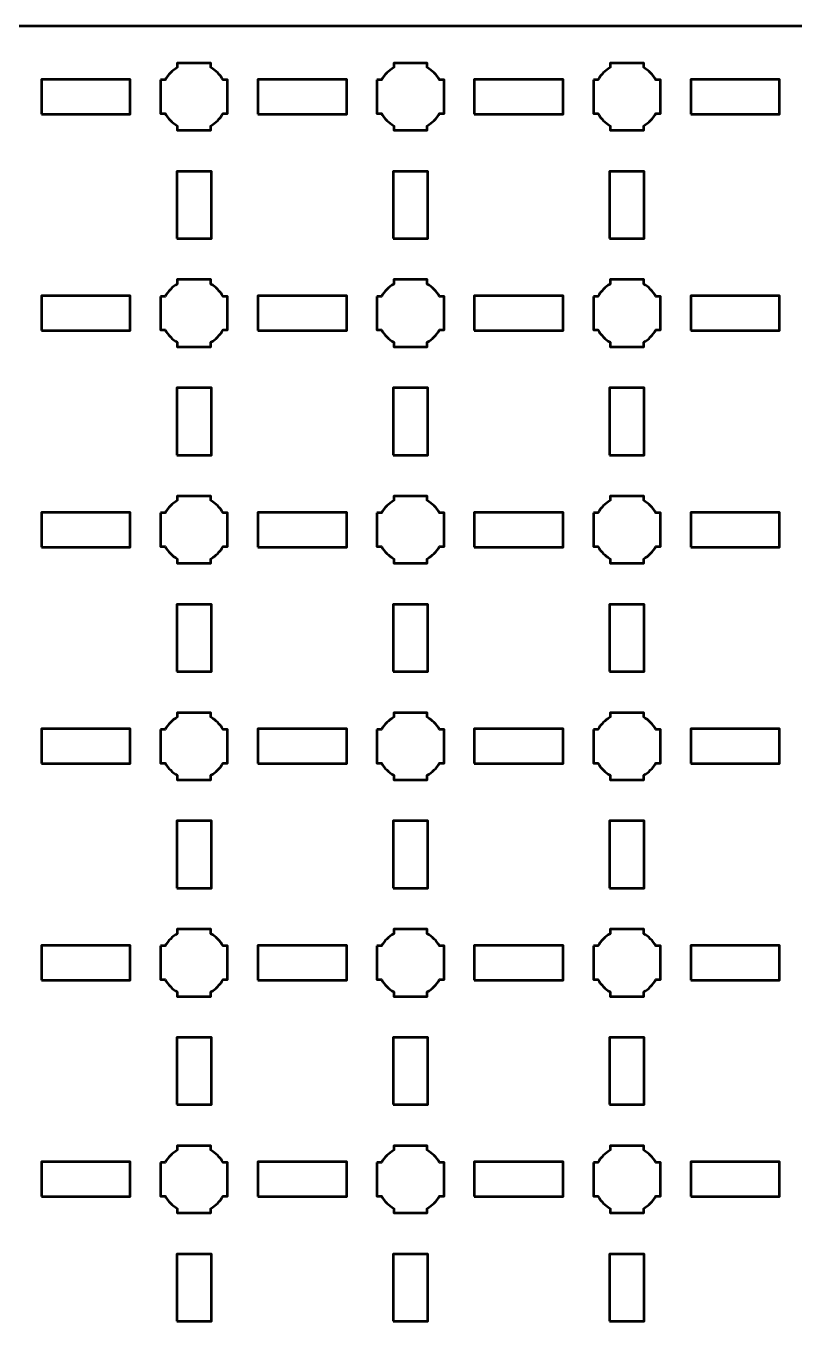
# Model space of a CAD drawing. Header units: centimetres. Extents: x -40.1 to 19.1, y -39.5 to 9.8.
# Drawn here: x -33.05 to -25.95, y -2.35 to 9.8 of the extents above; entities that cross this region are included whole.
import ezdxf

# ---------------------------------------------------------------- set-up
doc = ezdxf.new("R2010")
doc.units = ezdxf.units.CM
doc.header["$MEASUREMENT"] = 0
doc.layers.add('Layer 1', color=7, linetype='Continuous')

msp = doc.modelspace()

# ---------------------------------------------------------------- linework, layer by layer
at = {"layer": 'Layer 1', "color": 250, "lineweight": 53}
for points in [[(-32.91094, 8.99), (-32.08906, 8.99), (-32.08906, 9.31), (-32.91094, 9.31), (-32.91094, 8.99)], [(-30.91094, 8.99), (-30.08906, 8.99), (-30.08906, 9.31), (-30.91094, 9.31), (-30.91094, 8.99)], [(-28.91094, 8.99), (-28.08906, 8.99), (-28.08906, 9.31), (-28.91094, 9.31), (-28.91094, 8.99)], [(-26.91094, 8.99), (-26.08906, 8.99), (-26.08906, 9.31), (-26.91094, 9.31), (-26.91094, 8.99)], [(-31.66, 7.84), (-31.34, 7.84), (-31.34, 8.46), (-31.66, 8.46), (-31.66, 7.84)], [(-29.66, 7.84), (-29.34, 7.84), (-29.34, 8.46), (-29.66, 8.46), (-29.66, 7.84)], [(-27.66, 7.84), (-27.34, 7.84), (-27.34, 8.46), (-27.66, 8.46), (-27.66, 7.84)], [(-32.91094, 6.99), (-32.08906, 6.99), (-32.08906, 7.31), (-32.91094, 7.31), (-32.91094, 6.99)], [(-30.91094, 6.99), (-30.08906, 6.99), (-30.08906, 7.31), (-30.91094, 7.31), (-30.91094, 6.99)], [(-28.91094, 6.99), (-28.08906, 6.99), (-28.08906, 7.31), (-28.91094, 7.31), (-28.91094, 6.99)], [(-26.91094, 6.99), (-26.08906, 6.99), (-26.08906, 7.31), (-26.91094, 7.31), (-26.91094, 6.99)], [(-31.66, 5.84), (-31.34, 5.84), (-31.34, 6.46), (-31.66, 6.46), (-31.66, 5.84)], [(-29.66, 5.84), (-29.34, 5.84), (-29.34, 6.46), (-29.66, 6.46), (-29.66, 5.84)], [(-27.66, 5.84), (-27.34, 5.84), (-27.34, 6.46), (-27.66, 6.46), (-27.66, 5.84)], [(-32.91094, 4.99), (-32.08906, 4.99), (-32.08906, 5.31), (-32.91094, 5.31), (-32.91094, 4.99)], [(-30.91094, 4.99), (-30.08906, 4.99), (-30.08906, 5.31), (-30.91094, 5.31), (-30.91094, 4.99)], [(-28.91094, 4.99), (-28.08906, 4.99), (-28.08906, 5.31), (-28.91094, 5.31), (-28.91094, 4.99)], [(-26.91094, 4.99), (-26.08906, 4.99), (-26.08906, 5.31), (-26.91094, 5.31), (-26.91094, 4.99)], [(-31.66, 3.84), (-31.34, 3.84), (-31.34, 4.46), (-31.66, 4.46), (-31.66, 3.84)], [(-29.66, 3.84), (-29.34, 3.84), (-29.34, 4.46), (-29.66, 4.46), (-29.66, 3.84)], [(-27.66, 3.84), (-27.34, 3.84), (-27.34, 4.46), (-27.66, 4.46), (-27.66, 3.84)], [(-32.91094, 2.99), (-32.08906, 2.99), (-32.08906, 3.31), (-32.91094, 3.31), (-32.91094, 2.99)], [(-30.91094, 2.99), (-30.08906, 2.99), (-30.08906, 3.31), (-30.91094, 3.31), (-30.91094, 2.99)], [(-28.91094, 2.99), (-28.08906, 2.99), (-28.08906, 3.31), (-28.91094, 3.31), (-28.91094, 2.99)], [(-26.91094, 2.99), (-26.08906, 2.99), (-26.08906, 3.31), (-26.91094, 3.31), (-26.91094, 2.99)], [(-31.66, 1.84), (-31.34, 1.84), (-31.34, 2.46), (-31.66, 2.46), (-31.66, 1.84)], [(-29.66, 1.84), (-29.34, 1.84), (-29.34, 2.46), (-29.66, 2.46), (-29.66, 1.84)], [(-27.66, 1.84), (-27.34, 1.84), (-27.34, 2.46), (-27.66, 2.46), (-27.66, 1.84)], [(-32.91094, 0.99), (-32.08906, 0.99), (-32.08906, 1.31), (-32.91094, 1.31), (-32.91094, 0.99)], [(-30.91094, 0.99), (-30.08906, 0.99), (-30.08906, 1.31), (-30.91094, 1.31), (-30.91094, 0.99)], [(-28.91094, 0.99), (-28.08906, 0.99), (-28.08906, 1.31), (-28.91094, 1.31), (-28.91094, 0.99)], [(-26.91094, 0.99), (-26.08906, 0.99), (-26.08906, 1.31), (-26.91094, 1.31), (-26.91094, 0.99)], [(-31.66, -0.16), (-31.34, -0.16), (-31.34, 0.46), (-31.66, 0.46), (-31.66, -0.16)], [(-29.66, -0.16), (-29.34, -0.16), (-29.34, 0.46), (-29.66, 0.46), (-29.66, -0.16)], [(-27.66, -0.16), (-27.34, -0.16), (-27.34, 0.46), (-27.66, 0.46), (-27.66, -0.16)], [(-32.91094, -1.01), (-32.08906, -1.01), (-32.08906, -0.69), (-32.91094, -0.69), (-32.91094, -1.01)], [(-30.91094, -1.01), (-30.08906, -1.01), (-30.08906, -0.69), (-30.91094, -0.69), (-30.91094, -1.01)], [(-28.91094, -1.01), (-28.08906, -1.01), (-28.08906, -0.69), (-28.91094, -0.69), (-28.91094, -1.01)], [(-26.91094, -1.01), (-26.08906, -1.01), (-26.08906, -0.69), (-26.91094, -0.69), (-26.91094, -1.01)], [(-31.66, -2.16), (-31.34, -2.16), (-31.34, -1.54), (-31.66, -1.54), (-31.66, -2.16)], [(-29.66, -2.16), (-29.34, -2.16), (-29.34, -1.54), (-29.66, -1.54), (-29.66, -2.16)], [(-27.66, -2.16), (-27.34, -2.16), (-27.34, -1.54), (-27.66, -1.54), (-27.66, -2.16)]]:
    msp.add_lwpolyline(points, close=True, dxfattribs=at)
msp.add_open_spline([(-40.15, -39), (-40.15, -39), (-40.15, 9.3), (-40.15, 9.3), (-40.15, 9.3), (-40.15, 9.57609), (-39.92609, 9.8), (-39.65, 9.8), (-39.65, 9.8), (-39.65, 9.8), (18.65, 9.8), (18.65, 9.8), (18.65, 9.8), (18.92609, 9.8), (19.15, 9.57609), (19.15, 9.3), (19.15, 9.3), (19.15, 9.3), (19.15, -39), (19.15, -39), (19.15, -39), (19.15, -39.27609), (18.92609, -39.5), (18.65, -39.5), (18.65, -39.5), (18.65, -39.5), (-39.65, -39.5), (-39.65, -39.5), (-39.65, -39.5), (-39.92609, -39.5), (-40.15, -39.27609), (-40.15, -39)], degree=3, knots=[0, 0, 0, 0, 0.125, 0.125, 0.125, 0.125, 0.25, 0.25, 0.25, 0.25, 0.375, 0.375, 0.375, 0.375, 0.5, 0.5, 0.5, 0.5, 0.625, 0.625, 0.625, 0.625, 0.75, 0.75, 0.75, 0.75, 0.875, 0.875, 0.875, 0.875, 1, 1, 1, 1], dxfattribs=at)
at = {"layer": 'Layer 1', "lineweight": 53}
for points in [[(-31.81, 9.305), (-31.81, 9.305), (-31.76851, 9.305), (-31.76851, 9.305), (-31.76851, 9.305), (-31.74128, 9.35205), (-31.70205, 9.39128), (-31.655, 9.41851), (-31.655, 9.41851), (-31.655, 9.41851), (-31.655, 9.46), (-31.655, 9.46), (-31.655, 9.46), (-31.655, 9.46), (-31.5, 9.46), (-31.5, 9.46), (-31.5, 9.46), (-31.5, 9.46), (-31.345, 9.46), (-31.345, 9.46), (-31.345, 9.46), (-31.345, 9.46), (-31.345, 9.41851), (-31.345, 9.41851), (-31.345, 9.41851), (-31.29795, 9.39128), (-31.25872, 9.35205), (-31.23149, 9.305), (-31.23149, 9.305), (-31.23149, 9.305), (-31.19, 9.305), (-31.19, 9.305), (-31.19, 9.305), (-31.19, 9.305), (-31.19, 9.15), (-31.19, 9.15), (-31.19, 9.15), (-31.19, 9.15), (-31.19, 8.995), (-31.19, 8.995), (-31.19, 8.995), (-31.19, 8.995), (-31.23149, 8.995), (-31.23149, 8.995), (-31.23149, 8.995), (-31.25872, 8.94795), (-31.29795, 8.90872), (-31.345, 8.88149), (-31.345, 8.88149), (-31.345, 8.88149), (-31.345, 8.84), (-31.345, 8.84), (-31.345, 8.84), (-31.345, 8.84), (-31.5, 8.84), (-31.5, 8.84), (-31.5, 8.84), (-31.5, 8.84), (-31.655, 8.84), (-31.655, 8.84), (-31.655, 8.84), (-31.655, 8.84), (-31.655, 8.88149), (-31.655, 8.88149), (-31.655, 8.88149), (-31.70205, 8.90872), (-31.74128, 8.94795), (-31.76851, 8.995), (-31.76851, 8.995), (-31.76851, 8.995), (-31.81, 8.995), (-31.81, 8.995), (-31.81, 8.995), (-31.81, 8.995), (-31.81, 9.15), (-31.81, 9.15), (-31.81, 9.15), (-31.81, 9.15), (-31.81, 9.305), (-31.81, 9.305)], [(-29.81, 9.305), (-29.81, 9.305), (-29.76851, 9.305), (-29.76851, 9.305), (-29.76851, 9.305), (-29.74128, 9.35205), (-29.70205, 9.39128), (-29.655, 9.41851), (-29.655, 9.41851), (-29.655, 9.41851), (-29.655, 9.46), (-29.655, 9.46), (-29.655, 9.46), (-29.655, 9.46), (-29.5, 9.46), (-29.5, 9.46), (-29.5, 9.46), (-29.5, 9.46), (-29.345, 9.46), (-29.345, 9.46), (-29.345, 9.46), (-29.345, 9.46), (-29.345, 9.41851), (-29.345, 9.41851), (-29.345, 9.41851), (-29.29795, 9.39128), (-29.25872, 9.35205), (-29.23149, 9.305), (-29.23149, 9.305), (-29.23149, 9.305), (-29.19, 9.305), (-29.19, 9.305), (-29.19, 9.305), (-29.19, 9.305), (-29.19, 9.15), (-29.19, 9.15), (-29.19, 9.15), (-29.19, 9.15), (-29.19, 8.995), (-29.19, 8.995), (-29.19, 8.995), (-29.19, 8.995), (-29.23149, 8.995), (-29.23149, 8.995), (-29.23149, 8.995), (-29.25872, 8.94795), (-29.29795, 8.90872), (-29.345, 8.88149), (-29.345, 8.88149), (-29.345, 8.88149), (-29.345, 8.84), (-29.345, 8.84), (-29.345, 8.84), (-29.345, 8.84), (-29.5, 8.84), (-29.5, 8.84), (-29.5, 8.84), (-29.5, 8.84), (-29.655, 8.84), (-29.655, 8.84), (-29.655, 8.84), (-29.655, 8.84), (-29.655, 8.88149), (-29.655, 8.88149), (-29.655, 8.88149), (-29.70205, 8.90872), (-29.74128, 8.94795), (-29.76851, 8.995), (-29.76851, 8.995), (-29.76851, 8.995), (-29.81, 8.995), (-29.81, 8.995), (-29.81, 8.995), (-29.81, 8.995), (-29.81, 9.15), (-29.81, 9.15), (-29.81, 9.15), (-29.81, 9.15), (-29.81, 9.305), (-29.81, 9.305)], [(-27.81, 9.305), (-27.81, 9.305), (-27.76851, 9.305), (-27.76851, 9.305), (-27.76851, 9.305), (-27.74128, 9.35205), (-27.70205, 9.39128), (-27.655, 9.41851), (-27.655, 9.41851), (-27.655, 9.41851), (-27.655, 9.46), (-27.655, 9.46), (-27.655, 9.46), (-27.655, 9.46), (-27.5, 9.46), (-27.5, 9.46), (-27.5, 9.46), (-27.5, 9.46), (-27.345, 9.46), (-27.345, 9.46), (-27.345, 9.46), (-27.345, 9.46), (-27.345, 9.41851), (-27.345, 9.41851), (-27.345, 9.41851), (-27.29795, 9.39128), (-27.25872, 9.35205), (-27.23149, 9.305), (-27.23149, 9.305), (-27.23149, 9.305), (-27.19, 9.305), (-27.19, 9.305), (-27.19, 9.305), (-27.19, 9.305), (-27.19, 9.15), (-27.19, 9.15), (-27.19, 9.15), (-27.19, 9.15), (-27.19, 8.995), (-27.19, 8.995), (-27.19, 8.995), (-27.19, 8.995), (-27.23149, 8.995), (-27.23149, 8.995), (-27.23149, 8.995), (-27.25872, 8.94795), (-27.29795, 8.90872), (-27.345, 8.88149), (-27.345, 8.88149), (-27.345, 8.88149), (-27.345, 8.84), (-27.345, 8.84), (-27.345, 8.84), (-27.345, 8.84), (-27.5, 8.84), (-27.5, 8.84), (-27.5, 8.84), (-27.5, 8.84), (-27.655, 8.84), (-27.655, 8.84), (-27.655, 8.84), (-27.655, 8.84), (-27.655, 8.88149), (-27.655, 8.88149), (-27.655, 8.88149), (-27.70205, 8.90872), (-27.74128, 8.94795), (-27.76851, 8.995), (-27.76851, 8.995), (-27.76851, 8.995), (-27.81, 8.995), (-27.81, 8.995), (-27.81, 8.995), (-27.81, 8.995), (-27.81, 9.15), (-27.81, 9.15), (-27.81, 9.15), (-27.81, 9.15), (-27.81, 9.305), (-27.81, 9.305)], [(-31.81, 7.305), (-31.81, 7.305), (-31.76851, 7.305), (-31.76851, 7.305), (-31.76851, 7.305), (-31.74128, 7.35205), (-31.70205, 7.39128), (-31.655, 7.41851), (-31.655, 7.41851), (-31.655, 7.41851), (-31.655, 7.46), (-31.655, 7.46), (-31.655, 7.46), (-31.655, 7.46), (-31.5, 7.46), (-31.5, 7.46), (-31.5, 7.46), (-31.5, 7.46), (-31.345, 7.46), (-31.345, 7.46), (-31.345, 7.46), (-31.345, 7.46), (-31.345, 7.41851), (-31.345, 7.41851), (-31.345, 7.41851), (-31.29795, 7.39128), (-31.25872, 7.35205), (-31.23149, 7.305), (-31.23149, 7.305), (-31.23149, 7.305), (-31.19, 7.305), (-31.19, 7.305), (-31.19, 7.305), (-31.19, 7.305), (-31.19, 7.15), (-31.19, 7.15), (-31.19, 7.15), (-31.19, 7.15), (-31.19, 6.995), (-31.19, 6.995), (-31.19, 6.995), (-31.19, 6.995), (-31.23149, 6.995), (-31.23149, 6.995), (-31.23149, 6.995), (-31.25872, 6.94795), (-31.29795, 6.90872), (-31.345, 6.88149), (-31.345, 6.88149), (-31.345, 6.88149), (-31.345, 6.84), (-31.345, 6.84), (-31.345, 6.84), (-31.345, 6.84), (-31.5, 6.84), (-31.5, 6.84), (-31.5, 6.84), (-31.5, 6.84), (-31.655, 6.84), (-31.655, 6.84), (-31.655, 6.84), (-31.655, 6.84), (-31.655, 6.88149), (-31.655, 6.88149), (-31.655, 6.88149), (-31.70205, 6.90872), (-31.74128, 6.94795), (-31.76851, 6.995), (-31.76851, 6.995), (-31.76851, 6.995), (-31.81, 6.995), (-31.81, 6.995), (-31.81, 6.995), (-31.81, 6.995), (-31.81, 7.15), (-31.81, 7.15), (-31.81, 7.15), (-31.81, 7.15), (-31.81, 7.305), (-31.81, 7.305)], [(-29.81, 7.305), (-29.81, 7.305), (-29.76851, 7.305), (-29.76851, 7.305), (-29.76851, 7.305), (-29.74128, 7.35205), (-29.70205, 7.39128), (-29.655, 7.41851), (-29.655, 7.41851), (-29.655, 7.41851), (-29.655, 7.46), (-29.655, 7.46), (-29.655, 7.46), (-29.655, 7.46), (-29.5, 7.46), (-29.5, 7.46), (-29.5, 7.46), (-29.5, 7.46), (-29.345, 7.46), (-29.345, 7.46), (-29.345, 7.46), (-29.345, 7.46), (-29.345, 7.41851), (-29.345, 7.41851), (-29.345, 7.41851), (-29.29795, 7.39128), (-29.25872, 7.35205), (-29.23149, 7.305), (-29.23149, 7.305), (-29.23149, 7.305), (-29.19, 7.305), (-29.19, 7.305), (-29.19, 7.305), (-29.19, 7.305), (-29.19, 7.15), (-29.19, 7.15), (-29.19, 7.15), (-29.19, 7.15), (-29.19, 6.995), (-29.19, 6.995), (-29.19, 6.995), (-29.19, 6.995), (-29.23149, 6.995), (-29.23149, 6.995), (-29.23149, 6.995), (-29.25872, 6.94795), (-29.29795, 6.90872), (-29.345, 6.88149), (-29.345, 6.88149), (-29.345, 6.88149), (-29.345, 6.84), (-29.345, 6.84), (-29.345, 6.84), (-29.345, 6.84), (-29.5, 6.84), (-29.5, 6.84), (-29.5, 6.84), (-29.5, 6.84), (-29.655, 6.84), (-29.655, 6.84), (-29.655, 6.84), (-29.655, 6.84), (-29.655, 6.88149), (-29.655, 6.88149), (-29.655, 6.88149), (-29.70205, 6.90872), (-29.74128, 6.94795), (-29.76851, 6.995), (-29.76851, 6.995), (-29.76851, 6.995), (-29.81, 6.995), (-29.81, 6.995), (-29.81, 6.995), (-29.81, 6.995), (-29.81, 7.15), (-29.81, 7.15), (-29.81, 7.15), (-29.81, 7.15), (-29.81, 7.305), (-29.81, 7.305)], [(-27.81, 7.305), (-27.81, 7.305), (-27.76851, 7.305), (-27.76851, 7.305), (-27.76851, 7.305), (-27.74128, 7.35205), (-27.70205, 7.39128), (-27.655, 7.41851), (-27.655, 7.41851), (-27.655, 7.41851), (-27.655, 7.46), (-27.655, 7.46), (-27.655, 7.46), (-27.655, 7.46), (-27.5, 7.46), (-27.5, 7.46), (-27.5, 7.46), (-27.5, 7.46), (-27.345, 7.46), (-27.345, 7.46), (-27.345, 7.46), (-27.345, 7.46), (-27.345, 7.41851), (-27.345, 7.41851), (-27.345, 7.41851), (-27.29795, 7.39128), (-27.25872, 7.35205), (-27.23149, 7.305), (-27.23149, 7.305), (-27.23149, 7.305), (-27.19, 7.305), (-27.19, 7.305), (-27.19, 7.305), (-27.19, 7.305), (-27.19, 7.15), (-27.19, 7.15), (-27.19, 7.15), (-27.19, 7.15), (-27.19, 6.995), (-27.19, 6.995), (-27.19, 6.995), (-27.19, 6.995), (-27.23149, 6.995), (-27.23149, 6.995), (-27.23149, 6.995), (-27.25872, 6.94795), (-27.29795, 6.90872), (-27.345, 6.88149), (-27.345, 6.88149), (-27.345, 6.88149), (-27.345, 6.84), (-27.345, 6.84), (-27.345, 6.84), (-27.345, 6.84), (-27.5, 6.84), (-27.5, 6.84), (-27.5, 6.84), (-27.5, 6.84), (-27.655, 6.84), (-27.655, 6.84), (-27.655, 6.84), (-27.655, 6.84), (-27.655, 6.88149), (-27.655, 6.88149), (-27.655, 6.88149), (-27.70205, 6.90872), (-27.74128, 6.94795), (-27.76851, 6.995), (-27.76851, 6.995), (-27.76851, 6.995), (-27.81, 6.995), (-27.81, 6.995), (-27.81, 6.995), (-27.81, 6.995), (-27.81, 7.15), (-27.81, 7.15), (-27.81, 7.15), (-27.81, 7.15), (-27.81, 7.305), (-27.81, 7.305)], [(-31.81, 5.305), (-31.81, 5.305), (-31.76851, 5.305), (-31.76851, 5.305), (-31.76851, 5.305), (-31.74128, 5.35205), (-31.70205, 5.39128), (-31.655, 5.41851), (-31.655, 5.41851), (-31.655, 5.41851), (-31.655, 5.46), (-31.655, 5.46), (-31.655, 5.46), (-31.655, 5.46), (-31.5, 5.46), (-31.5, 5.46), (-31.5, 5.46), (-31.5, 5.46), (-31.345, 5.46), (-31.345, 5.46), (-31.345, 5.46), (-31.345, 5.46), (-31.345, 5.41851), (-31.345, 5.41851), (-31.345, 5.41851), (-31.29795, 5.39128), (-31.25872, 5.35205), (-31.23149, 5.305), (-31.23149, 5.305), (-31.23149, 5.305), (-31.19, 5.305), (-31.19, 5.305), (-31.19, 5.305), (-31.19, 5.305), (-31.19, 5.15), (-31.19, 5.15), (-31.19, 5.15), (-31.19, 5.15), (-31.19, 4.995), (-31.19, 4.995), (-31.19, 4.995), (-31.19, 4.995), (-31.23149, 4.995), (-31.23149, 4.995), (-31.23149, 4.995), (-31.25872, 4.94795), (-31.29795, 4.90872), (-31.345, 4.88149), (-31.345, 4.88149), (-31.345, 4.88149), (-31.345, 4.84), (-31.345, 4.84), (-31.345, 4.84), (-31.345, 4.84), (-31.5, 4.84), (-31.5, 4.84), (-31.5, 4.84), (-31.5, 4.84), (-31.655, 4.84), (-31.655, 4.84), (-31.655, 4.84), (-31.655, 4.84), (-31.655, 4.88149), (-31.655, 4.88149), (-31.655, 4.88149), (-31.70205, 4.90872), (-31.74128, 4.94795), (-31.76851, 4.995), (-31.76851, 4.995), (-31.76851, 4.995), (-31.81, 4.995), (-31.81, 4.995), (-31.81, 4.995), (-31.81, 4.995), (-31.81, 5.15), (-31.81, 5.15), (-31.81, 5.15), (-31.81, 5.15), (-31.81, 5.305), (-31.81, 5.305)], [(-29.81, 5.305), (-29.81, 5.305), (-29.76851, 5.305), (-29.76851, 5.305), (-29.76851, 5.305), (-29.74128, 5.35205), (-29.70205, 5.39128), (-29.655, 5.41851), (-29.655, 5.41851), (-29.655, 5.41851), (-29.655, 5.46), (-29.655, 5.46), (-29.655, 5.46), (-29.655, 5.46), (-29.5, 5.46), (-29.5, 5.46), (-29.5, 5.46), (-29.5, 5.46), (-29.345, 5.46), (-29.345, 5.46), (-29.345, 5.46), (-29.345, 5.46), (-29.345, 5.41851), (-29.345, 5.41851), (-29.345, 5.41851), (-29.29795, 5.39128), (-29.25872, 5.35205), (-29.23149, 5.305), (-29.23149, 5.305), (-29.23149, 5.305), (-29.19, 5.305), (-29.19, 5.305), (-29.19, 5.305), (-29.19, 5.305), (-29.19, 5.15), (-29.19, 5.15), (-29.19, 5.15), (-29.19, 5.15), (-29.19, 4.995), (-29.19, 4.995), (-29.19, 4.995), (-29.19, 4.995), (-29.23149, 4.995), (-29.23149, 4.995), (-29.23149, 4.995), (-29.25872, 4.94795), (-29.29795, 4.90872), (-29.345, 4.88149), (-29.345, 4.88149), (-29.345, 4.88149), (-29.345, 4.84), (-29.345, 4.84), (-29.345, 4.84), (-29.345, 4.84), (-29.5, 4.84), (-29.5, 4.84), (-29.5, 4.84), (-29.5, 4.84), (-29.655, 4.84), (-29.655, 4.84), (-29.655, 4.84), (-29.655, 4.84), (-29.655, 4.88149), (-29.655, 4.88149), (-29.655, 4.88149), (-29.70205, 4.90872), (-29.74128, 4.94795), (-29.76851, 4.995), (-29.76851, 4.995), (-29.76851, 4.995), (-29.81, 4.995), (-29.81, 4.995), (-29.81, 4.995), (-29.81, 4.995), (-29.81, 5.15), (-29.81, 5.15), (-29.81, 5.15), (-29.81, 5.15), (-29.81, 5.305), (-29.81, 5.305)], [(-27.81, 5.305), (-27.81, 5.305), (-27.76851, 5.305), (-27.76851, 5.305), (-27.76851, 5.305), (-27.74128, 5.35205), (-27.70205, 5.39128), (-27.655, 5.41851), (-27.655, 5.41851), (-27.655, 5.41851), (-27.655, 5.46), (-27.655, 5.46), (-27.655, 5.46), (-27.655, 5.46), (-27.5, 5.46), (-27.5, 5.46), (-27.5, 5.46), (-27.5, 5.46), (-27.345, 5.46), (-27.345, 5.46), (-27.345, 5.46), (-27.345, 5.46), (-27.345, 5.41851), (-27.345, 5.41851), (-27.345, 5.41851), (-27.29795, 5.39128), (-27.25872, 5.35205), (-27.23149, 5.305), (-27.23149, 5.305), (-27.23149, 5.305), (-27.19, 5.305), (-27.19, 5.305), (-27.19, 5.305), (-27.19, 5.305), (-27.19, 5.15), (-27.19, 5.15), (-27.19, 5.15), (-27.19, 5.15), (-27.19, 4.995), (-27.19, 4.995), (-27.19, 4.995), (-27.19, 4.995), (-27.23149, 4.995), (-27.23149, 4.995), (-27.23149, 4.995), (-27.25872, 4.94795), (-27.29795, 4.90872), (-27.345, 4.88149), (-27.345, 4.88149), (-27.345, 4.88149), (-27.345, 4.84), (-27.345, 4.84), (-27.345, 4.84), (-27.345, 4.84), (-27.5, 4.84), (-27.5, 4.84), (-27.5, 4.84), (-27.5, 4.84), (-27.655, 4.84), (-27.655, 4.84), (-27.655, 4.84), (-27.655, 4.84), (-27.655, 4.88149), (-27.655, 4.88149), (-27.655, 4.88149), (-27.70205, 4.90872), (-27.74128, 4.94795), (-27.76851, 4.995), (-27.76851, 4.995), (-27.76851, 4.995), (-27.81, 4.995), (-27.81, 4.995), (-27.81, 4.995), (-27.81, 4.995), (-27.81, 5.15), (-27.81, 5.15), (-27.81, 5.15), (-27.81, 5.15), (-27.81, 5.305), (-27.81, 5.305)], [(-31.81, 3.305), (-31.81, 3.305), (-31.76851, 3.305), (-31.76851, 3.305), (-31.76851, 3.305), (-31.74128, 3.35205), (-31.70205, 3.39128), (-31.655, 3.41851), (-31.655, 3.41851), (-31.655, 3.41851), (-31.655, 3.46), (-31.655, 3.46), (-31.655, 3.46), (-31.655, 3.46), (-31.5, 3.46), (-31.5, 3.46), (-31.5, 3.46), (-31.5, 3.46), (-31.345, 3.46), (-31.345, 3.46), (-31.345, 3.46), (-31.345, 3.46), (-31.345, 3.41851), (-31.345, 3.41851), (-31.345, 3.41851), (-31.29795, 3.39128), (-31.25872, 3.35205), (-31.23149, 3.305), (-31.23149, 3.305), (-31.23149, 3.305), (-31.19, 3.305), (-31.19, 3.305), (-31.19, 3.305), (-31.19, 3.305), (-31.19, 3.15), (-31.19, 3.15), (-31.19, 3.15), (-31.19, 3.15), (-31.19, 2.995), (-31.19, 2.995), (-31.19, 2.995), (-31.19, 2.995), (-31.23149, 2.995), (-31.23149, 2.995), (-31.23149, 2.995), (-31.25872, 2.94795), (-31.29795, 2.90872), (-31.345, 2.88149), (-31.345, 2.88149), (-31.345, 2.88149), (-31.345, 2.84), (-31.345, 2.84), (-31.345, 2.84), (-31.345, 2.84), (-31.5, 2.84), (-31.5, 2.84), (-31.5, 2.84), (-31.5, 2.84), (-31.655, 2.84), (-31.655, 2.84), (-31.655, 2.84), (-31.655, 2.84), (-31.655, 2.88149), (-31.655, 2.88149), (-31.655, 2.88149), (-31.70205, 2.90872), (-31.74128, 2.94795), (-31.76851, 2.995), (-31.76851, 2.995), (-31.76851, 2.995), (-31.81, 2.995), (-31.81, 2.995), (-31.81, 2.995), (-31.81, 2.995), (-31.81, 3.15), (-31.81, 3.15), (-31.81, 3.15), (-31.81, 3.15), (-31.81, 3.305), (-31.81, 3.305)], [(-29.81, 3.305), (-29.81, 3.305), (-29.76851, 3.305), (-29.76851, 3.305), (-29.76851, 3.305), (-29.74128, 3.35205), (-29.70205, 3.39128), (-29.655, 3.41851), (-29.655, 3.41851), (-29.655, 3.41851), (-29.655, 3.46), (-29.655, 3.46), (-29.655, 3.46), (-29.655, 3.46), (-29.5, 3.46), (-29.5, 3.46), (-29.5, 3.46), (-29.5, 3.46), (-29.345, 3.46), (-29.345, 3.46), (-29.345, 3.46), (-29.345, 3.46), (-29.345, 3.41851), (-29.345, 3.41851), (-29.345, 3.41851), (-29.29795, 3.39128), (-29.25872, 3.35205), (-29.23149, 3.305), (-29.23149, 3.305), (-29.23149, 3.305), (-29.19, 3.305), (-29.19, 3.305), (-29.19, 3.305), (-29.19, 3.305), (-29.19, 3.15), (-29.19, 3.15), (-29.19, 3.15), (-29.19, 3.15), (-29.19, 2.995), (-29.19, 2.995), (-29.19, 2.995), (-29.19, 2.995), (-29.23149, 2.995), (-29.23149, 2.995), (-29.23149, 2.995), (-29.25872, 2.94795), (-29.29795, 2.90872), (-29.345, 2.88149), (-29.345, 2.88149), (-29.345, 2.88149), (-29.345, 2.84), (-29.345, 2.84), (-29.345, 2.84), (-29.345, 2.84), (-29.5, 2.84), (-29.5, 2.84), (-29.5, 2.84), (-29.5, 2.84), (-29.655, 2.84), (-29.655, 2.84), (-29.655, 2.84), (-29.655, 2.84), (-29.655, 2.88149), (-29.655, 2.88149), (-29.655, 2.88149), (-29.70205, 2.90872), (-29.74128, 2.94795), (-29.76851, 2.995), (-29.76851, 2.995), (-29.76851, 2.995), (-29.81, 2.995), (-29.81, 2.995), (-29.81, 2.995), (-29.81, 2.995), (-29.81, 3.15), (-29.81, 3.15), (-29.81, 3.15), (-29.81, 3.15), (-29.81, 3.305), (-29.81, 3.305)], [(-27.81, 3.305), (-27.81, 3.305), (-27.76851, 3.305), (-27.76851, 3.305), (-27.76851, 3.305), (-27.74128, 3.35205), (-27.70205, 3.39128), (-27.655, 3.41851), (-27.655, 3.41851), (-27.655, 3.41851), (-27.655, 3.46), (-27.655, 3.46), (-27.655, 3.46), (-27.655, 3.46), (-27.5, 3.46), (-27.5, 3.46), (-27.5, 3.46), (-27.5, 3.46), (-27.345, 3.46), (-27.345, 3.46), (-27.345, 3.46), (-27.345, 3.46), (-27.345, 3.41851), (-27.345, 3.41851), (-27.345, 3.41851), (-27.29795, 3.39128), (-27.25872, 3.35205), (-27.23149, 3.305), (-27.23149, 3.305), (-27.23149, 3.305), (-27.19, 3.305), (-27.19, 3.305), (-27.19, 3.305), (-27.19, 3.305), (-27.19, 3.15), (-27.19, 3.15), (-27.19, 3.15), (-27.19, 3.15), (-27.19, 2.995), (-27.19, 2.995), (-27.19, 2.995), (-27.19, 2.995), (-27.23149, 2.995), (-27.23149, 2.995), (-27.23149, 2.995), (-27.25872, 2.94795), (-27.29795, 2.90872), (-27.345, 2.88149), (-27.345, 2.88149), (-27.345, 2.88149), (-27.345, 2.84), (-27.345, 2.84), (-27.345, 2.84), (-27.345, 2.84), (-27.5, 2.84), (-27.5, 2.84), (-27.5, 2.84), (-27.5, 2.84), (-27.655, 2.84), (-27.655, 2.84), (-27.655, 2.84), (-27.655, 2.84), (-27.655, 2.88149), (-27.655, 2.88149), (-27.655, 2.88149), (-27.70205, 2.90872), (-27.74128, 2.94795), (-27.76851, 2.995), (-27.76851, 2.995), (-27.76851, 2.995), (-27.81, 2.995), (-27.81, 2.995), (-27.81, 2.995), (-27.81, 2.995), (-27.81, 3.15), (-27.81, 3.15), (-27.81, 3.15), (-27.81, 3.15), (-27.81, 3.305), (-27.81, 3.305)], [(-31.81, 1.305), (-31.81, 1.305), (-31.76851, 1.305), (-31.76851, 1.305), (-31.76851, 1.305), (-31.74128, 1.35205), (-31.70205, 1.39128), (-31.655, 1.41851), (-31.655, 1.41851), (-31.655, 1.41851), (-31.655, 1.46), (-31.655, 1.46), (-31.655, 1.46), (-31.655, 1.46), (-31.5, 1.46), (-31.5, 1.46), (-31.5, 1.46), (-31.5, 1.46), (-31.345, 1.46), (-31.345, 1.46), (-31.345, 1.46), (-31.345, 1.46), (-31.345, 1.41851), (-31.345, 1.41851), (-31.345, 1.41851), (-31.29795, 1.39128), (-31.25872, 1.35205), (-31.23149, 1.305), (-31.23149, 1.305), (-31.23149, 1.305), (-31.19, 1.305), (-31.19, 1.305), (-31.19, 1.305), (-31.19, 1.305), (-31.19, 1.15), (-31.19, 1.15), (-31.19, 1.15), (-31.19, 1.15), (-31.19, 0.995), (-31.19, 0.995), (-31.19, 0.995), (-31.19, 0.995), (-31.23149, 0.995), (-31.23149, 0.995), (-31.23149, 0.995), (-31.25872, 0.94795), (-31.29795, 0.90872), (-31.345, 0.88149), (-31.345, 0.88149), (-31.345, 0.88149), (-31.345, 0.84), (-31.345, 0.84), (-31.345, 0.84), (-31.345, 0.84), (-31.5, 0.84), (-31.5, 0.84), (-31.5, 0.84), (-31.5, 0.84), (-31.655, 0.84), (-31.655, 0.84), (-31.655, 0.84), (-31.655, 0.84), (-31.655, 0.88149), (-31.655, 0.88149), (-31.655, 0.88149), (-31.70205, 0.90872), (-31.74128, 0.94795), (-31.76851, 0.995), (-31.76851, 0.995), (-31.76851, 0.995), (-31.81, 0.995), (-31.81, 0.995), (-31.81, 0.995), (-31.81, 0.995), (-31.81, 1.15), (-31.81, 1.15), (-31.81, 1.15), (-31.81, 1.15), (-31.81, 1.305), (-31.81, 1.305)], [(-29.81, 1.305), (-29.81, 1.305), (-29.76851, 1.305), (-29.76851, 1.305), (-29.76851, 1.305), (-29.74128, 1.35205), (-29.70205, 1.39128), (-29.655, 1.41851), (-29.655, 1.41851), (-29.655, 1.41851), (-29.655, 1.46), (-29.655, 1.46), (-29.655, 1.46), (-29.655, 1.46), (-29.5, 1.46), (-29.5, 1.46), (-29.5, 1.46), (-29.5, 1.46), (-29.345, 1.46), (-29.345, 1.46), (-29.345, 1.46), (-29.345, 1.46), (-29.345, 1.41851), (-29.345, 1.41851), (-29.345, 1.41851), (-29.29795, 1.39128), (-29.25872, 1.35205), (-29.23149, 1.305), (-29.23149, 1.305), (-29.23149, 1.305), (-29.19, 1.305), (-29.19, 1.305), (-29.19, 1.305), (-29.19, 1.305), (-29.19, 1.15), (-29.19, 1.15), (-29.19, 1.15), (-29.19, 1.15), (-29.19, 0.995), (-29.19, 0.995), (-29.19, 0.995), (-29.19, 0.995), (-29.23149, 0.995), (-29.23149, 0.995), (-29.23149, 0.995), (-29.25872, 0.94795), (-29.29795, 0.90872), (-29.345, 0.88149), (-29.345, 0.88149), (-29.345, 0.88149), (-29.345, 0.84), (-29.345, 0.84), (-29.345, 0.84), (-29.345, 0.84), (-29.5, 0.84), (-29.5, 0.84), (-29.5, 0.84), (-29.5, 0.84), (-29.655, 0.84), (-29.655, 0.84), (-29.655, 0.84), (-29.655, 0.84), (-29.655, 0.88149), (-29.655, 0.88149), (-29.655, 0.88149), (-29.70205, 0.90872), (-29.74128, 0.94795), (-29.76851, 0.995), (-29.76851, 0.995), (-29.76851, 0.995), (-29.81, 0.995), (-29.81, 0.995), (-29.81, 0.995), (-29.81, 0.995), (-29.81, 1.15), (-29.81, 1.15), (-29.81, 1.15), (-29.81, 1.15), (-29.81, 1.305), (-29.81, 1.305)], [(-27.81, 1.305), (-27.81, 1.305), (-27.76851, 1.305), (-27.76851, 1.305), (-27.76851, 1.305), (-27.74128, 1.35205), (-27.70205, 1.39128), (-27.655, 1.41851), (-27.655, 1.41851), (-27.655, 1.41851), (-27.655, 1.46), (-27.655, 1.46), (-27.655, 1.46), (-27.655, 1.46), (-27.5, 1.46), (-27.5, 1.46), (-27.5, 1.46), (-27.5, 1.46), (-27.345, 1.46), (-27.345, 1.46), (-27.345, 1.46), (-27.345, 1.46), (-27.345, 1.41851), (-27.345, 1.41851), (-27.345, 1.41851), (-27.29795, 1.39128), (-27.25872, 1.35205), (-27.23149, 1.305), (-27.23149, 1.305), (-27.23149, 1.305), (-27.19, 1.305), (-27.19, 1.305), (-27.19, 1.305), (-27.19, 1.305), (-27.19, 1.15), (-27.19, 1.15), (-27.19, 1.15), (-27.19, 1.15), (-27.19, 0.995), (-27.19, 0.995), (-27.19, 0.995), (-27.19, 0.995), (-27.23149, 0.995), (-27.23149, 0.995), (-27.23149, 0.995), (-27.25872, 0.94795), (-27.29795, 0.90872), (-27.345, 0.88149), (-27.345, 0.88149), (-27.345, 0.88149), (-27.345, 0.84), (-27.345, 0.84), (-27.345, 0.84), (-27.345, 0.84), (-27.5, 0.84), (-27.5, 0.84), (-27.5, 0.84), (-27.5, 0.84), (-27.655, 0.84), (-27.655, 0.84), (-27.655, 0.84), (-27.655, 0.84), (-27.655, 0.88149), (-27.655, 0.88149), (-27.655, 0.88149), (-27.70205, 0.90872), (-27.74128, 0.94795), (-27.76851, 0.995), (-27.76851, 0.995), (-27.76851, 0.995), (-27.81, 0.995), (-27.81, 0.995), (-27.81, 0.995), (-27.81, 0.995), (-27.81, 1.15), (-27.81, 1.15), (-27.81, 1.15), (-27.81, 1.15), (-27.81, 1.305), (-27.81, 1.305)], [(-31.81, -0.695), (-31.81, -0.695), (-31.76851, -0.695), (-31.76851, -0.695), (-31.76851, -0.695), (-31.74128, -0.64795), (-31.70205, -0.60872), (-31.655, -0.58149), (-31.655, -0.58149), (-31.655, -0.58149), (-31.655, -0.54), (-31.655, -0.54), (-31.655, -0.54), (-31.655, -0.54), (-31.5, -0.54), (-31.5, -0.54), (-31.5, -0.54), (-31.5, -0.54), (-31.345, -0.54), (-31.345, -0.54), (-31.345, -0.54), (-31.345, -0.54), (-31.345, -0.58149), (-31.345, -0.58149), (-31.345, -0.58149), (-31.29795, -0.60872), (-31.25872, -0.64795), (-31.23149, -0.695), (-31.23149, -0.695), (-31.23149, -0.695), (-31.19, -0.695), (-31.19, -0.695), (-31.19, -0.695), (-31.19, -0.695), (-31.19, -0.85), (-31.19, -0.85), (-31.19, -0.85), (-31.19, -0.85), (-31.19, -1.005), (-31.19, -1.005), (-31.19, -1.005), (-31.19, -1.005), (-31.23149, -1.005), (-31.23149, -1.005), (-31.23149, -1.005), (-31.25872, -1.05205), (-31.29795, -1.09128), (-31.345, -1.11851), (-31.345, -1.11851), (-31.345, -1.11851), (-31.345, -1.16), (-31.345, -1.16), (-31.345, -1.16), (-31.345, -1.16), (-31.5, -1.16), (-31.5, -1.16), (-31.5, -1.16), (-31.5, -1.16), (-31.655, -1.16), (-31.655, -1.16), (-31.655, -1.16), (-31.655, -1.16), (-31.655, -1.11851), (-31.655, -1.11851), (-31.655, -1.11851), (-31.70205, -1.09128), (-31.74128, -1.05205), (-31.76851, -1.005), (-31.76851, -1.005), (-31.76851, -1.005), (-31.81, -1.005), (-31.81, -1.005), (-31.81, -1.005), (-31.81, -1.005), (-31.81, -0.85), (-31.81, -0.85), (-31.81, -0.85), (-31.81, -0.85), (-31.81, -0.695), (-31.81, -0.695)], [(-29.81, -0.695), (-29.81, -0.695), (-29.76851, -0.695), (-29.76851, -0.695), (-29.76851, -0.695), (-29.74128, -0.64795), (-29.70205, -0.60872), (-29.655, -0.58149), (-29.655, -0.58149), (-29.655, -0.58149), (-29.655, -0.54), (-29.655, -0.54), (-29.655, -0.54), (-29.655, -0.54), (-29.5, -0.54), (-29.5, -0.54), (-29.5, -0.54), (-29.5, -0.54), (-29.345, -0.54), (-29.345, -0.54), (-29.345, -0.54), (-29.345, -0.54), (-29.345, -0.58149), (-29.345, -0.58149), (-29.345, -0.58149), (-29.29795, -0.60872), (-29.25872, -0.64795), (-29.23149, -0.695), (-29.23149, -0.695), (-29.23149, -0.695), (-29.19, -0.695), (-29.19, -0.695), (-29.19, -0.695), (-29.19, -0.695), (-29.19, -0.85), (-29.19, -0.85), (-29.19, -0.85), (-29.19, -0.85), (-29.19, -1.005), (-29.19, -1.005), (-29.19, -1.005), (-29.19, -1.005), (-29.23149, -1.005), (-29.23149, -1.005), (-29.23149, -1.005), (-29.25872, -1.05205), (-29.29795, -1.09128), (-29.345, -1.11851), (-29.345, -1.11851), (-29.345, -1.11851), (-29.345, -1.16), (-29.345, -1.16), (-29.345, -1.16), (-29.345, -1.16), (-29.5, -1.16), (-29.5, -1.16), (-29.5, -1.16), (-29.5, -1.16), (-29.655, -1.16), (-29.655, -1.16), (-29.655, -1.16), (-29.655, -1.16), (-29.655, -1.11851), (-29.655, -1.11851), (-29.655, -1.11851), (-29.70205, -1.09128), (-29.74128, -1.05205), (-29.76851, -1.005), (-29.76851, -1.005), (-29.76851, -1.005), (-29.81, -1.005), (-29.81, -1.005), (-29.81, -1.005), (-29.81, -1.005), (-29.81, -0.85), (-29.81, -0.85), (-29.81, -0.85), (-29.81, -0.85), (-29.81, -0.695), (-29.81, -0.695)], [(-27.81, -0.695), (-27.81, -0.695), (-27.76851, -0.695), (-27.76851, -0.695), (-27.76851, -0.695), (-27.74128, -0.64795), (-27.70205, -0.60872), (-27.655, -0.58149), (-27.655, -0.58149), (-27.655, -0.58149), (-27.655, -0.54), (-27.655, -0.54), (-27.655, -0.54), (-27.655, -0.54), (-27.5, -0.54), (-27.5, -0.54), (-27.5, -0.54), (-27.5, -0.54), (-27.345, -0.54), (-27.345, -0.54), (-27.345, -0.54), (-27.345, -0.54), (-27.345, -0.58149), (-27.345, -0.58149), (-27.345, -0.58149), (-27.29795, -0.60872), (-27.25872, -0.64795), (-27.23149, -0.695), (-27.23149, -0.695), (-27.23149, -0.695), (-27.19, -0.695), (-27.19, -0.695), (-27.19, -0.695), (-27.19, -0.695), (-27.19, -0.85), (-27.19, -0.85), (-27.19, -0.85), (-27.19, -0.85), (-27.19, -1.005), (-27.19, -1.005), (-27.19, -1.005), (-27.19, -1.005), (-27.23149, -1.005), (-27.23149, -1.005), (-27.23149, -1.005), (-27.25872, -1.05205), (-27.29795, -1.09128), (-27.345, -1.11851), (-27.345, -1.11851), (-27.345, -1.11851), (-27.345, -1.16), (-27.345, -1.16), (-27.345, -1.16), (-27.345, -1.16), (-27.5, -1.16), (-27.5, -1.16), (-27.5, -1.16), (-27.5, -1.16), (-27.655, -1.16), (-27.655, -1.16), (-27.655, -1.16), (-27.655, -1.16), (-27.655, -1.11851), (-27.655, -1.11851), (-27.655, -1.11851), (-27.70205, -1.09128), (-27.74128, -1.05205), (-27.76851, -1.005), (-27.76851, -1.005), (-27.76851, -1.005), (-27.81, -1.005), (-27.81, -1.005), (-27.81, -1.005), (-27.81, -1.005), (-27.81, -0.85), (-27.81, -0.85), (-27.81, -0.85), (-27.81, -0.85), (-27.81, -0.695), (-27.81, -0.695)]]:
    msp.add_open_spline(points, degree=3, knots=[0, 0, 0, 0, 0.05, 0.05, 0.05, 0.05, 0.1, 0.1, 0.1, 0.1, 0.15, 0.15, 0.15, 0.15, 0.2, 0.2, 0.2, 0.2, 0.25, 0.25, 0.25, 0.25, 0.3, 0.3, 0.3, 0.3, 0.35, 0.35, 0.35, 0.35, 0.4, 0.4, 0.4, 0.4, 0.45, 0.45, 0.45, 0.45, 0.5, 0.5, 0.5, 0.5, 0.55, 0.55, 0.55, 0.55, 0.6, 0.6, 0.6, 0.6, 0.65, 0.65, 0.65, 0.65, 0.7, 0.7, 0.7, 0.7, 0.75, 0.75, 0.75, 0.75, 0.8, 0.8, 0.8, 0.8, 0.85, 0.85, 0.85, 0.85, 0.9, 0.9, 0.9, 0.9, 0.95, 0.95, 0.95, 0.95, 1, 1, 1, 1], dxfattribs=at)

doc.saveas('drawing.dxf')
